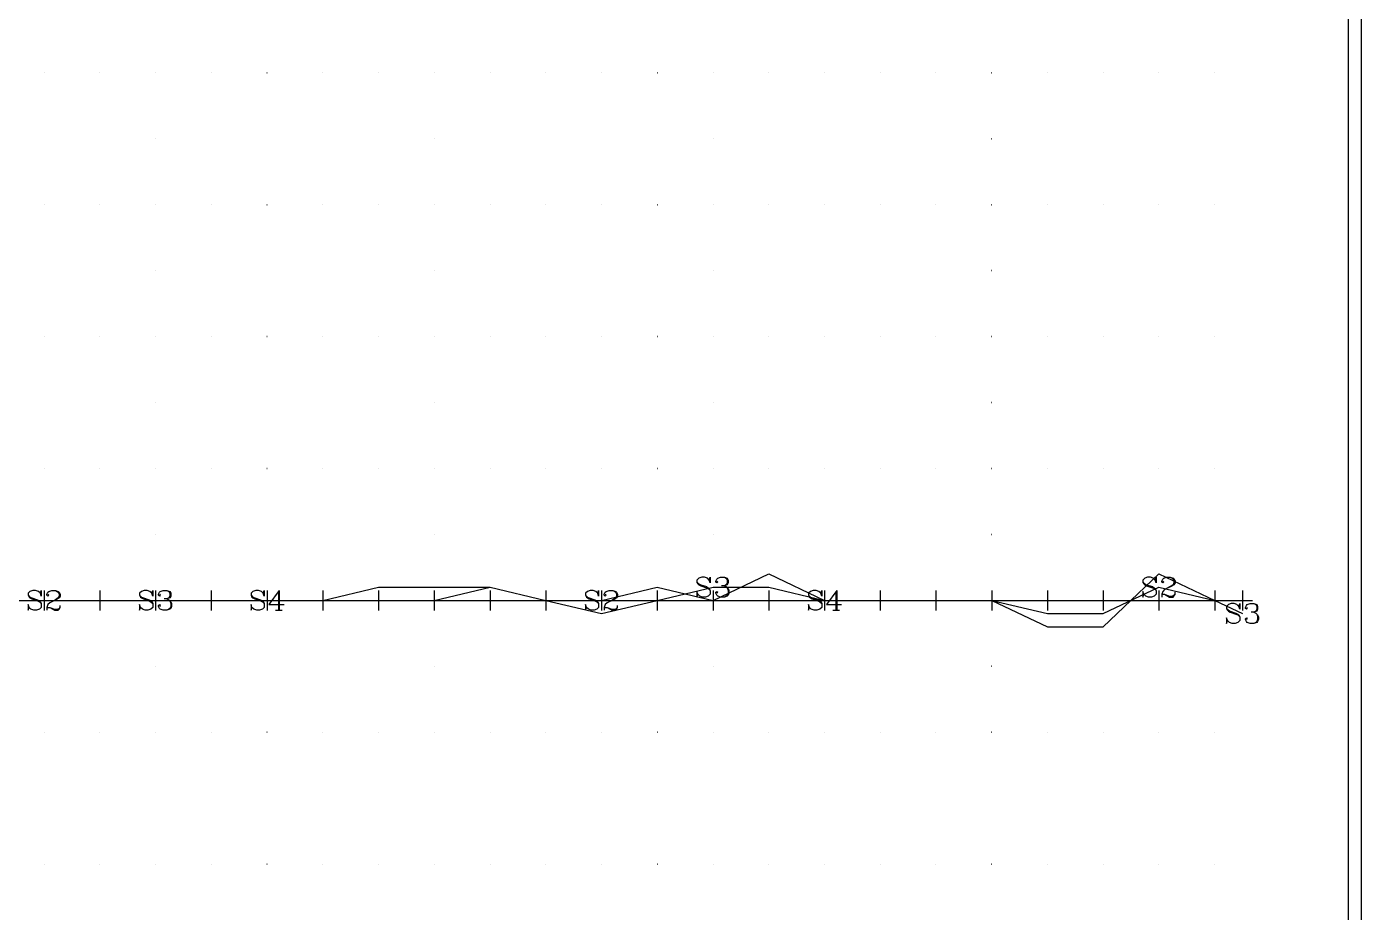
# Model space of a CAD drawing. Extents: x 10 to 200, y 0 to 250.
# Drawn here: x 98.8 to 200, y 67.3 to 134.5 of the extents above; entities that cross this region are included whole.
import ezdxf

# ---------------------------------------------------------------- set-up
doc = ezdxf.new("R2010")
doc.units = 0
doc.linetypes.add('1', pattern=[0])
for name, color, linetype in [('1', 7, '1'), ('2', 7, '1'), ('3', 7, '1')]:
    doc.layers.add(name, color=color, linetype=linetype)

msp = doc.modelspace()

# ---------------------------------------------------------------- linework, layer by layer
at = {"layer": '1'}
for p, q in [((100.15, 91.76), (100.15, 90.24)), ((104.38, 91.76), (104.38, 90.24)), ((108.61, 91.76), (108.61, 90.24)), ((112.83, 91.76), (112.83, 90.24)), ((117.06, 91.76), (117.06, 90.24)), ((117.91, 91.61), (117.91, 90.25)), ((117.98, 91.75), (117.98, 90.25)), ((121.28, 91.76), (121.28, 90.24)), ((125.51, 91.76), (125.51, 90.24)), ((129.73, 91.76), (129.73, 90.24)), ((133.96, 91.76), (133.96, 90.24)), ((138.18, 91.76), (138.18, 90.24)), ((142.41, 91.76), (142.41, 90.24)), ((146.63, 91.76), (146.63, 90.24)), ((150.86, 91.76), (150.86, 90.24)), ((155.08, 91.76), (155.08, 90.24)), ((159.31, 91.76), (159.31, 90.24)), ((160.17, 91.61), (160.17, 90.25)), ((160.24, 91.75), (160.24, 90.25)), ((163.54, 91.76), (163.54, 90.24)), ((167.76, 91.76), (167.76, 90.24)), ((171.99, 91.76), (171.99, 90.24)), ((176.21, 91.76), (176.21, 90.24)), ((180.44, 91.76), (180.44, 90.24)), ((184.66, 91.76), (184.66, 90.24)), ((188.89, 91.76), (188.89, 90.24)), ((191, 91.76), (191, 90.24)), ((99.39, 91), (100.92, 91)), ((103.62, 91), (105.14, 91)), ((107.84, 91), (109.37, 91)), ((112.07, 91), (113.59, 91)), ((116.29, 91), (117.82, 91)), ((117.7, 90.25), (118.2, 90.25)), ((120.52, 91), (122.04, 91)), ((124.75, 91), (126.27, 91)), ((128.97, 91), (130.49, 91)), ((133.2, 91), (134.72, 91)), ((137.42, 91), (138.94, 91)), ((141.65, 91), (143.17, 91)), ((145.87, 91), (147.4, 91)), ((150.1, 91), (151.62, 91)), ((154.32, 91), (155.85, 91)), ((158.55, 91), (160.07, 91)), ((159.95, 90.25), (160.45, 90.25)), ((162.77, 91), (164.3, 91)), ((167, 91), (168.52, 91)), ((171.22, 91), (172.75, 91)), ((175.45, 91), (176.97, 91)), ((179.67, 91), (181.2, 91)), ((183.9, 91), (185.42, 91)), ((188.13, 91), (189.65, 91)), ((190.24, 91), (191.76, 91))]:
    msp.add_line(p, q, dxfattribs=at)
for points in [[(95.93, 91), (100.15, 91), (104.38, 91), (108.61, 91), (112.83, 91), (117.06, 91), (121.28, 91), (125.51, 92), (129.73, 92), (133.96, 92), (138.18, 91), (142.41, 91), (146.63, 92), (150.86, 91), (155.08, 93), (159.31, 91), (163.54, 91), (167.76, 91), (171.99, 91), (176.21, 89), (180.44, 89), (184.66, 93), (188.89, 91), (191, 91)], [(150.57, 92.54), (150.64, 92.75), (150.64, 92.32), (150.57, 92.54), (150.43, 92.68), (150.22, 92.75), (150, 92.75), (149.79, 92.68), (149.64, 92.54), (149.64, 92.39), (149.72, 92.25), (149.79, 92.18), (149.93, 92.11), (150.36, 91.96), (150.5, 91.89), (150.64, 91.75)], [(149.64, 92.39), (149.79, 92.25), (149.93, 92.18), (150.36, 92.04), (150.5, 91.96), (150.57, 91.89), (150.64, 91.75), (150.64, 91.46), (150.5, 91.32), (150.29, 91.25), (150.07, 91.25), (149.86, 91.32), (149.72, 91.46), (149.64, 91.68), (149.64, 91.25), (149.72, 91.46)], [(151.14, 92.46), (151.22, 92.39), (151.14, 92.32), (151.07, 92.39), (151.07, 92.46), (151.14, 92.61), (151.22, 92.68), (151.43, 92.75), (151.72, 92.75), (151.93, 92.68), (152, 92.54), (152, 92.32), (151.93, 92.18), (151.72, 92.11), (151.5, 92.11)], [(151.72, 92.11), (151.86, 92.04), (152, 91.89), (152.07, 91.75), (152.07, 91.54), (152, 91.39), (151.93, 91.32), (151.72, 91.25), (151.43, 91.25), (151.22, 91.32), (151.14, 91.39), (151.07, 91.54), (151.07, 91.61), (151.14, 91.68), (151.22, 91.61), (151.14, 91.54)], [(151.72, 92.75), (151.86, 92.68), (151.93, 92.54), (151.93, 92.32), (151.86, 92.18), (151.72, 92.11)], [(184.38, 92.54), (184.45, 92.75), (184.45, 92.32), (184.38, 92.54), (184.23, 92.68), (184.02, 92.75), (183.8, 92.75), (183.59, 92.68), (183.45, 92.54), (183.45, 92.39), (183.52, 92.25), (183.59, 92.18), (183.73, 92.11), (184.16, 91.96), (184.3, 91.89), (184.45, 91.75)], [(183.45, 92.39), (183.59, 92.25), (183.73, 92.18), (184.16, 92.04), (184.3, 91.96), (184.38, 91.89), (184.45, 91.75), (184.45, 91.46), (184.3, 91.32), (184.09, 91.25), (183.88, 91.25), (183.66, 91.32), (183.52, 91.46), (183.45, 91.68), (183.45, 91.25), (183.52, 91.46)], [(184.95, 92.46), (185.02, 92.39), (184.95, 92.32), (184.88, 92.39), (184.88, 92.46), (184.95, 92.61), (185.02, 92.68), (185.23, 92.75), (185.52, 92.75), (185.73, 92.68), (185.8, 92.61), (185.88, 92.46), (185.88, 92.32), (185.8, 92.18), (185.59, 92.04), (185.23, 91.89), (185.09, 91.82), (184.95, 91.68), (184.88, 91.46), (184.88, 91.25)], [(185.52, 92.75), (185.66, 92.68), (185.73, 92.61), (185.8, 92.46), (185.8, 92.32), (185.73, 92.18), (185.52, 92.04), (185.23, 91.89)], [(95.93, 91), (100.15, 91), (104.38, 91), (108.61, 91), (112.83, 91), (117.06, 91), (121.28, 91), (125.51, 91), (129.73, 91), (133.96, 92), (138.18, 91), (142.41, 91), (146.63, 91), (150.86, 91), (155.08, 91), (159.31, 91), (163.54, 91), (167.76, 91), (171.99, 91), (176.21, 90), (180.44, 90), (184.66, 92), (188.89, 91), (191, 91)], [(95.93, 91), (100.15, 91), (104.38, 91), (108.61, 91), (112.83, 91), (117.06, 91), (121.28, 91), (125.51, 91), (129.73, 91), (133.96, 92), (138.18, 91), (142.41, 90), (146.63, 91), (150.86, 92), (155.08, 92), (159.31, 91), (163.54, 91), (167.76, 91), (171.99, 91), (176.21, 90), (180.44, 90), (184.66, 92), (188.89, 91), (191, 90)], [(99.87, 91.54), (99.94, 91.75), (99.94, 91.32), (99.87, 91.54), (99.73, 91.68), (99.51, 91.75), (99.3, 91.75), (99.08, 91.68), (98.94, 91.54), (98.94, 91.39), (99.01, 91.25), (99.08, 91.18), (99.23, 91.11), (99.65, 90.96), (99.8, 90.89), (99.94, 90.75)], [(98.94, 91.39), (99.08, 91.25), (99.23, 91.18), (99.65, 91.04), (99.8, 90.96), (99.87, 90.89), (99.94, 90.75), (99.94, 90.46), (99.8, 90.32), (99.58, 90.25), (99.37, 90.25), (99.15, 90.32), (99.01, 90.46), (98.94, 90.68), (98.94, 90.25), (99.01, 90.46)], [(100.44, 91.46), (100.51, 91.39), (100.44, 91.32), (100.37, 91.39), (100.37, 91.46), (100.44, 91.61), (100.51, 91.68), (100.73, 91.75), (101.01, 91.75), (101.23, 91.68), (101.3, 91.61), (101.37, 91.46), (101.37, 91.32), (101.3, 91.18), (101.08, 91.04), (100.73, 90.89), (100.58, 90.82), (100.44, 90.68), (100.37, 90.46), (100.37, 90.25)], [(101.01, 91.75), (101.15, 91.68), (101.23, 91.61), (101.3, 91.46), (101.3, 91.32), (101.23, 91.18), (101.01, 91.04), (100.73, 90.89)], [(108.32, 91.54), (108.39, 91.75), (108.39, 91.32), (108.32, 91.54), (108.18, 91.68), (107.96, 91.75), (107.75, 91.75), (107.53, 91.68), (107.39, 91.54), (107.39, 91.39), (107.46, 91.25), (107.53, 91.18), (107.68, 91.11), (108.11, 90.96), (108.25, 90.89), (108.39, 90.75)], [(107.39, 91.39), (107.53, 91.25), (107.68, 91.18), (108.11, 91.04), (108.25, 90.96), (108.32, 90.89), (108.39, 90.75), (108.39, 90.46), (108.25, 90.32), (108.03, 90.25), (107.82, 90.25), (107.61, 90.32), (107.46, 90.46), (107.39, 90.68), (107.39, 90.25), (107.46, 90.46)], [(108.89, 91.46), (108.96, 91.39), (108.89, 91.32), (108.82, 91.39), (108.82, 91.46), (108.89, 91.61), (108.96, 91.68), (109.18, 91.75), (109.46, 91.75), (109.68, 91.68), (109.75, 91.54), (109.75, 91.32), (109.68, 91.18), (109.46, 91.11), (109.25, 91.11)], [(109.46, 91.11), (109.61, 91.04), (109.75, 90.89), (109.82, 90.75), (109.82, 90.54), (109.75, 90.39), (109.68, 90.32), (109.46, 90.25), (109.18, 90.25), (108.96, 90.32), (108.89, 90.39), (108.82, 90.54), (108.82, 90.61), (108.89, 90.68), (108.96, 90.61), (108.89, 90.54)], [(109.46, 91.75), (109.61, 91.68), (109.68, 91.54), (109.68, 91.32), (109.61, 91.18), (109.46, 91.11)], [(116.77, 91.54), (116.84, 91.75), (116.84, 91.32), (116.77, 91.54), (116.63, 91.68), (116.41, 91.75), (116.2, 91.75), (115.98, 91.68), (115.84, 91.54), (115.84, 91.39), (115.91, 91.25), (115.98, 91.18), (116.13, 91.11), (116.56, 90.96), (116.7, 90.89), (116.84, 90.75)], [(115.84, 91.39), (115.98, 91.25), (116.13, 91.18), (116.56, 91.04), (116.7, 90.96), (116.77, 90.89), (116.84, 90.75), (116.84, 90.46), (116.7, 90.32), (116.48, 90.25), (116.27, 90.25), (116.06, 90.32), (115.91, 90.46), (115.84, 90.68), (115.84, 90.25), (115.91, 90.46)], [(117.98, 91.75), (117.2, 90.68), (118.34, 90.68)], [(142.12, 91.54), (142.19, 91.75), (142.19, 91.32), (142.12, 91.54), (141.98, 91.68), (141.77, 91.75), (141.55, 91.75), (141.34, 91.68), (141.19, 91.54), (141.19, 91.39), (141.27, 91.25), (141.34, 91.18), (141.48, 91.11), (141.91, 90.96), (142.05, 90.89), (142.19, 90.75)], [(141.19, 91.39), (141.34, 91.25), (141.48, 91.18), (141.91, 91.04), (142.05, 90.96), (142.12, 90.89), (142.19, 90.75), (142.19, 90.46), (142.05, 90.32), (141.84, 90.25), (141.62, 90.25), (141.41, 90.32), (141.27, 90.46), (141.19, 90.68), (141.19, 90.25), (141.27, 90.46)], [(142.69, 91.46), (142.77, 91.39), (142.69, 91.32), (142.62, 91.39), (142.62, 91.46), (142.69, 91.61), (142.77, 91.68), (142.98, 91.75), (143.27, 91.75), (143.48, 91.68), (143.55, 91.61), (143.62, 91.46), (143.62, 91.32), (143.55, 91.18), (143.34, 91.04), (142.98, 90.89), (142.84, 90.82), (142.69, 90.68), (142.62, 90.46), (142.62, 90.25)], [(143.27, 91.75), (143.41, 91.68), (143.48, 91.61), (143.55, 91.46), (143.55, 91.32), (143.48, 91.18), (143.27, 91.04), (142.98, 90.89)], [(151.93, 91.96), (152, 91.75), (152, 91.54), (151.93, 91.39), (151.86, 91.32), (151.72, 91.25)], [(159.02, 91.54), (159.1, 91.75), (159.1, 91.32), (159.02, 91.54), (158.88, 91.68), (158.67, 91.75), (158.45, 91.75), (158.24, 91.68), (158.1, 91.54), (158.1, 91.39), (158.17, 91.25), (158.24, 91.18), (158.38, 91.11), (158.81, 90.96), (158.95, 90.89), (159.1, 90.75)], [(158.1, 91.39), (158.24, 91.25), (158.38, 91.18), (158.81, 91.04), (158.95, 90.96), (159.02, 90.89), (159.1, 90.75), (159.1, 90.46), (158.95, 90.32), (158.74, 90.25), (158.52, 90.25), (158.31, 90.32), (158.17, 90.46), (158.1, 90.68), (158.1, 90.25), (158.17, 90.46)], [(160.24, 91.75), (159.45, 90.68), (160.6, 90.68)], [(184.88, 91.39), (184.95, 91.46), (185.09, 91.46), (185.45, 91.32), (185.66, 91.32), (185.8, 91.39), (185.88, 91.46)], [(185.09, 91.46), (185.45, 91.25), (185.73, 91.25), (185.8, 91.32), (185.88, 91.46), (185.88, 91.61)], [(95.93, 91), (100.15, 91), (104.38, 91), (108.61, 91), (112.83, 91), (117.06, 91), (121.28, 91), (125.51, 91), (129.73, 91), (133.96, 91), (138.18, 91), (142.41, 91), (146.63, 91), (150.86, 91), (155.08, 91), (159.31, 91), (163.54, 91), (167.76, 91), (171.99, 91), (176.21, 91), (180.44, 91), (184.66, 91), (188.89, 91), (191, 91)], [(100.37, 90.39), (100.44, 90.46), (100.58, 90.46), (100.94, 90.32), (101.15, 90.32), (101.3, 90.39), (101.37, 90.46)], [(100.58, 90.46), (100.94, 90.25), (101.23, 90.25), (101.3, 90.32), (101.37, 90.46), (101.37, 90.61)], [(109.68, 90.96), (109.75, 90.75), (109.75, 90.54), (109.68, 90.39), (109.61, 90.32), (109.46, 90.25)], [(142.62, 90.39), (142.69, 90.46), (142.84, 90.46), (143.19, 90.32), (143.41, 90.32), (143.55, 90.39), (143.62, 90.46)], [(142.84, 90.46), (143.19, 90.25), (143.48, 90.25), (143.55, 90.32), (143.62, 90.46), (143.62, 90.61)], [(190.71, 90.54), (190.79, 90.75), (190.79, 90.32), (190.71, 90.54), (190.57, 90.68), (190.36, 90.75), (190.14, 90.75), (189.93, 90.68), (189.79, 90.54), (189.79, 90.39), (189.86, 90.25), (189.93, 90.18), (190.07, 90.11), (190.5, 89.96), (190.64, 89.89), (190.79, 89.75)], [(189.79, 90.39), (189.93, 90.25), (190.07, 90.18), (190.5, 90.04), (190.64, 89.96), (190.71, 89.89), (190.79, 89.75), (190.79, 89.46), (190.64, 89.32), (190.43, 89.25), (190.21, 89.25), (190, 89.32), (189.86, 89.46), (189.79, 89.68), (189.79, 89.25), (189.86, 89.46)], [(191.29, 90.46), (191.36, 90.39), (191.29, 90.32), (191.21, 90.39), (191.21, 90.46), (191.29, 90.61), (191.36, 90.68), (191.57, 90.75), (191.86, 90.75), (192.07, 90.68), (192.14, 90.54), (192.14, 90.32), (192.07, 90.18), (191.86, 90.11), (191.64, 90.11)], [(191.86, 90.11), (192, 90.04), (192.14, 89.89), (192.21, 89.75), (192.21, 89.54), (192.14, 89.39), (192.07, 89.32), (191.86, 89.25), (191.57, 89.25), (191.36, 89.32), (191.29, 89.39), (191.21, 89.54), (191.21, 89.61), (191.29, 89.68), (191.36, 89.61), (191.29, 89.54)], [(191.86, 90.75), (192, 90.68), (192.07, 90.54), (192.07, 90.32), (192, 90.18), (191.86, 90.11)], [(192.07, 89.96), (192.14, 89.75), (192.14, 89.54), (192.07, 89.39), (192, 89.32), (191.86, 89.25)]]:
    msp.add_lwpolyline(points, dxfattribs=at)
at = {"layer": '2'}
for points in [[(11, 1), (11, 249), (199, 249), (199, 1), (11, 1)], [(100.16, 131), (100.15, 131), (100.15, 131), (100.16, 131), (100.16, 131)], [(104.38, 131), (104.38, 131), (104.38, 131), (104.38, 131), (104.38, 131)], [(108.61, 131), (108.6, 131), (108.6, 131), (108.61, 131), (108.61, 131)], [(108.61, 131), (108.6, 131), (108.6, 131), (108.61, 131), (108.61, 131)], [(112.83, 131), (112.83, 131), (112.83, 131), (112.83, 131), (112.83, 131)], [(117.06, 131), (117.05, 131), (117.05, 131), (117.06, 131), (117.06, 131)], [(121.28, 131), (121.28, 131), (121.28, 131), (121.28, 131), (121.28, 131)], [(125.51, 131), (125.51, 131), (125.51, 131), (125.51, 131), (125.51, 131)], [(129.73, 131), (129.73, 131), (129.73, 131), (129.73, 131), (129.73, 131)], [(129.73, 131), (129.73, 131), (129.73, 131), (129.73, 131), (129.73, 131)], [(133.96, 131), (133.96, 131), (133.96, 131), (133.96, 131), (133.96, 131)], [(138.18, 131), (138.18, 131), (138.18, 131), (138.18, 131), (138.18, 131)], [(142.41, 131), (142.41, 131), (142.41, 131), (142.41, 131), (142.41, 131)], [(146.64, 131), (146.63, 131), (146.63, 131), (146.64, 131), (146.64, 131)], [(150.86, 131), (150.86, 131), (150.86, 131), (150.86, 131), (150.86, 131)], [(150.86, 131), (150.86, 131), (150.86, 131), (150.86, 131), (150.86, 131)], [(155.09, 131), (155.08, 131), (155.08, 131), (155.09, 131), (155.09, 131)], [(159.31, 131), (159.31, 131), (159.31, 131), (159.31, 131), (159.31, 131)], [(163.54, 131), (163.53, 131), (163.53, 131), (163.54, 131), (163.54, 131)], [(167.76, 131), (167.76, 131), (167.76, 131), (167.76, 131), (167.76, 131)], [(171.99, 131), (171.98, 131), (171.98, 131), (171.99, 131), (171.99, 131)], [(171.99, 131), (171.98, 131), (171.98, 131), (171.99, 131), (171.99, 131)], [(176.21, 131), (176.21, 131), (176.21, 131), (176.21, 131), (176.21, 131)], [(180.44, 131), (180.44, 131), (180.44, 131), (180.44, 131), (180.44, 131)], [(184.66, 131), (184.66, 131), (184.66, 131), (184.66, 131), (184.66, 131)], [(188.89, 131), (188.89, 131), (188.89, 131), (188.89, 131), (188.89, 131)], [(108.61, 126), (108.6, 126), (108.6, 126), (108.61, 126), (108.61, 126)], [(129.73, 126), (129.73, 126), (129.73, 126), (129.73, 126), (129.73, 126)], [(150.86, 126), (150.86, 126), (150.86, 126), (150.86, 126), (150.86, 126)], [(171.99, 126), (171.98, 126), (171.98, 126), (171.99, 126), (171.99, 126)], [(100.16, 121), (100.15, 121), (100.15, 121), (100.16, 121), (100.16, 121)], [(104.38, 121), (104.38, 121), (104.38, 121), (104.38, 121), (104.38, 121)], [(108.61, 121), (108.6, 121), (108.6, 121), (108.61, 121), (108.61, 121)], [(108.61, 121), (108.6, 121), (108.6, 121), (108.61, 121), (108.61, 121)], [(112.83, 121), (112.83, 121), (112.83, 121), (112.83, 121), (112.83, 121)], [(117.06, 121), (117.05, 121), (117.05, 121), (117.06, 121), (117.06, 121)], [(121.28, 121), (121.28, 121), (121.28, 121), (121.28, 121), (121.28, 121)], [(125.51, 121), (125.51, 121), (125.51, 121), (125.51, 121), (125.51, 121)], [(129.73, 121), (129.73, 121), (129.73, 121), (129.73, 121), (129.73, 121)], [(129.73, 121), (129.73, 121), (129.73, 121), (129.73, 121), (129.73, 121)], [(133.96, 121), (133.96, 121), (133.96, 121), (133.96, 121), (133.96, 121)], [(138.18, 121), (138.18, 121), (138.18, 121), (138.18, 121), (138.18, 121)], [(142.41, 121), (142.41, 121), (142.41, 121), (142.41, 121), (142.41, 121)], [(146.64, 121), (146.63, 121), (146.63, 121), (146.64, 121), (146.64, 121)], [(150.86, 121), (150.86, 121), (150.86, 121), (150.86, 121), (150.86, 121)], [(150.86, 121), (150.86, 121), (150.86, 121), (150.86, 121), (150.86, 121)], [(155.09, 121), (155.08, 121), (155.08, 121), (155.09, 121), (155.09, 121)], [(159.31, 121), (159.31, 121), (159.31, 121), (159.31, 121), (159.31, 121)], [(163.54, 121), (163.53, 121), (163.53, 121), (163.54, 121), (163.54, 121)], [(167.76, 121), (167.76, 121), (167.76, 121), (167.76, 121), (167.76, 121)], [(171.99, 121), (171.98, 121), (171.98, 121), (171.99, 121), (171.99, 121)], [(171.99, 121), (171.98, 121), (171.98, 121), (171.99, 121), (171.99, 121)], [(176.21, 121), (176.21, 121), (176.21, 121), (176.21, 121), (176.21, 121)], [(180.44, 121), (180.44, 121), (180.44, 121), (180.44, 121), (180.44, 121)], [(184.66, 121), (184.66, 121), (184.66, 121), (184.66, 121), (184.66, 121)], [(188.89, 121), (188.89, 121), (188.89, 121), (188.89, 121), (188.89, 121)], [(108.61, 116), (108.6, 116), (108.6, 116), (108.61, 116), (108.61, 116)], [(129.73, 116), (129.73, 116), (129.73, 116), (129.73, 116), (129.73, 116)], [(150.86, 116), (150.86, 116), (150.86, 116), (150.86, 116), (150.86, 116)], [(171.99, 116), (171.98, 116), (171.98, 116), (171.99, 116), (171.99, 116)], [(100.16, 111), (100.15, 111), (100.15, 111), (100.16, 111), (100.16, 111)], [(104.38, 111), (104.38, 111), (104.38, 111), (104.38, 111), (104.38, 111)], [(108.61, 111), (108.6, 111), (108.6, 111), (108.61, 111), (108.61, 111)], [(108.61, 111), (108.6, 111), (108.6, 111), (108.61, 111), (108.61, 111)], [(112.83, 111), (112.83, 111), (112.83, 111), (112.83, 111), (112.83, 111)], [(117.06, 111), (117.05, 111), (117.05, 111), (117.06, 111), (117.06, 111)], [(121.28, 111), (121.28, 111), (121.28, 111), (121.28, 111), (121.28, 111)], [(125.51, 111), (125.51, 111), (125.51, 111), (125.51, 111), (125.51, 111)], [(129.73, 111), (129.73, 111), (129.73, 111), (129.73, 111), (129.73, 111)], [(129.73, 111), (129.73, 111), (129.73, 111), (129.73, 111), (129.73, 111)], [(133.96, 111), (133.96, 111), (133.96, 111), (133.96, 111), (133.96, 111)], [(138.18, 111), (138.18, 111), (138.18, 111), (138.18, 111), (138.18, 111)], [(142.41, 111), (142.41, 111), (142.41, 111), (142.41, 111), (142.41, 111)], [(146.64, 111), (146.63, 111), (146.63, 111), (146.64, 111), (146.64, 111)], [(150.86, 111), (150.86, 111), (150.86, 111), (150.86, 111), (150.86, 111)], [(150.86, 111), (150.86, 111), (150.86, 111), (150.86, 111), (150.86, 111)], [(155.09, 111), (155.08, 111), (155.08, 111), (155.09, 111), (155.09, 111)], [(159.31, 111), (159.31, 111), (159.31, 111), (159.31, 111), (159.31, 111)], [(163.54, 111), (163.53, 111), (163.53, 111), (163.54, 111), (163.54, 111)], [(167.76, 111), (167.76, 111), (167.76, 111), (167.76, 111), (167.76, 111)], [(171.99, 111), (171.98, 111), (171.98, 111), (171.99, 111), (171.99, 111)], [(171.99, 111), (171.98, 111), (171.98, 111), (171.99, 111), (171.99, 111)], [(176.21, 111), (176.21, 111), (176.21, 111), (176.21, 111), (176.21, 111)], [(180.44, 111), (180.44, 111), (180.44, 111), (180.44, 111), (180.44, 111)], [(184.66, 111), (184.66, 111), (184.66, 111), (184.66, 111), (184.66, 111)], [(188.89, 111), (188.89, 111), (188.89, 111), (188.89, 111), (188.89, 111)], [(108.61, 106), (108.6, 106), (108.6, 106), (108.61, 106), (108.61, 106)], [(129.73, 106), (129.73, 106), (129.73, 106), (129.73, 106), (129.73, 106)], [(150.86, 106), (150.86, 106), (150.86, 106), (150.86, 106), (150.86, 106)], [(171.99, 106), (171.98, 106), (171.98, 106), (171.99, 106), (171.99, 106)], [(100.16, 101), (100.15, 101), (100.15, 101), (100.16, 101), (100.16, 101)], [(104.38, 101), (104.38, 101), (104.38, 101), (104.38, 101), (104.38, 101)], [(108.61, 101), (108.6, 101), (108.6, 101), (108.61, 101), (108.61, 101)], [(108.61, 101), (108.6, 101), (108.6, 101), (108.61, 101), (108.61, 101)], [(112.83, 101), (112.83, 101), (112.83, 101), (112.83, 101), (112.83, 101)], [(117.06, 101), (117.05, 101), (117.05, 101), (117.06, 101), (117.06, 101)], [(121.28, 101), (121.28, 101), (121.28, 101), (121.28, 101), (121.28, 101)], [(125.51, 101), (125.51, 101), (125.51, 101), (125.51, 101), (125.51, 101)], [(129.73, 101), (129.73, 101), (129.73, 101), (129.73, 101), (129.73, 101)], [(129.73, 101), (129.73, 101), (129.73, 101), (129.73, 101), (129.73, 101)], [(133.96, 101), (133.96, 101), (133.96, 101), (133.96, 101), (133.96, 101)], [(138.18, 101), (138.18, 101), (138.18, 101), (138.18, 101), (138.18, 101)], [(142.41, 101), (142.41, 101), (142.41, 101), (142.41, 101), (142.41, 101)], [(146.64, 101), (146.63, 101), (146.63, 101), (146.64, 101), (146.64, 101)], [(150.86, 101), (150.86, 101), (150.86, 101), (150.86, 101), (150.86, 101)], [(150.86, 101), (150.86, 101), (150.86, 101), (150.86, 101), (150.86, 101)], [(155.09, 101), (155.08, 101), (155.08, 101), (155.09, 101), (155.09, 101)], [(159.31, 101), (159.31, 101), (159.31, 101), (159.31, 101), (159.31, 101)], [(163.54, 101), (163.53, 101), (163.53, 101), (163.54, 101), (163.54, 101)], [(167.76, 101), (167.76, 101), (167.76, 101), (167.76, 101), (167.76, 101)], [(171.99, 101), (171.98, 101), (171.98, 101), (171.99, 101), (171.99, 101)], [(171.99, 101), (171.98, 101), (171.98, 101), (171.99, 101), (171.99, 101)], [(176.21, 101), (176.21, 101), (176.21, 101), (176.21, 101), (176.21, 101)], [(180.44, 101), (180.44, 101), (180.44, 101), (180.44, 101), (180.44, 101)], [(184.66, 101), (184.66, 101), (184.66, 101), (184.66, 101), (184.66, 101)], [(188.89, 101), (188.89, 101), (188.89, 101), (188.89, 101), (188.89, 101)], [(108.61, 96), (108.6, 96), (108.6, 96), (108.61, 96), (108.61, 96)], [(129.73, 96), (129.73, 96), (129.73, 96), (129.73, 96), (129.73, 96)], [(150.86, 96), (150.86, 96), (150.86, 96), (150.86, 96), (150.86, 96)], [(171.99, 96), (171.98, 96), (171.98, 96), (171.99, 96), (171.99, 96)], [(100.16, 91), (100.15, 91), (100.15, 91), (100.16, 91), (100.16, 91)], [(104.38, 91), (104.38, 91), (104.38, 91), (104.38, 91), (104.38, 91)], [(108.61, 91), (108.6, 91), (108.6, 91), (108.61, 91), (108.61, 91)], [(108.61, 91), (108.6, 91), (108.6, 91), (108.61, 91), (108.61, 91)], [(112.83, 91), (112.83, 91), (112.83, 91), (112.83, 91), (112.83, 91)], [(117.06, 91), (117.05, 91), (117.05, 91), (117.06, 91), (117.06, 91)], [(121.28, 91), (121.28, 91), (121.28, 91), (121.28, 91), (121.28, 91)], [(125.51, 91), (125.51, 91), (125.51, 91), (125.51, 91), (125.51, 91)], [(129.73, 91), (129.73, 91), (129.73, 91), (129.73, 91), (129.73, 91)], [(129.73, 91), (129.73, 91), (129.73, 91), (129.73, 91), (129.73, 91)], [(133.96, 91), (133.96, 91), (133.96, 91), (133.96, 91), (133.96, 91)], [(138.18, 91), (138.18, 91), (138.18, 91), (138.18, 91), (138.18, 91)], [(142.41, 91), (142.41, 91), (142.41, 91), (142.41, 91), (142.41, 91)], [(146.64, 91), (146.63, 91), (146.63, 91), (146.64, 91), (146.64, 91)], [(150.86, 91), (150.86, 91), (150.86, 91), (150.86, 91), (150.86, 91)], [(150.86, 91), (150.86, 91), (150.86, 91), (150.86, 91), (150.86, 91)], [(155.09, 91), (155.08, 91), (155.08, 91), (155.09, 91), (155.09, 91)], [(159.31, 91), (159.31, 91), (159.31, 91), (159.31, 91), (159.31, 91)], [(163.54, 91), (163.53, 91), (163.53, 91), (163.54, 91), (163.54, 91)], [(167.76, 91), (167.76, 91), (167.76, 91), (167.76, 91), (167.76, 91)], [(171.99, 91), (171.98, 91), (171.98, 91), (171.99, 91), (171.99, 91)], [(171.99, 91), (171.98, 91), (171.98, 91), (171.99, 91), (171.99, 91)], [(176.21, 91), (176.21, 91), (176.21, 91), (176.21, 91), (176.21, 91)], [(180.44, 91), (180.44, 91), (180.44, 91), (180.44, 91), (180.44, 91)], [(184.66, 91), (184.66, 91), (184.66, 91), (184.66, 91), (184.66, 91)], [(188.89, 91), (188.89, 91), (188.89, 91), (188.89, 91), (188.89, 91)], [(108.61, 86), (108.6, 86), (108.6, 86), (108.61, 86), (108.61, 86)], [(129.73, 86), (129.73, 86), (129.73, 86), (129.73, 86), (129.73, 86)], [(150.86, 86), (150.86, 86), (150.86, 86), (150.86, 86), (150.86, 86)], [(171.99, 86), (171.98, 86), (171.98, 86), (171.99, 86), (171.99, 86)], [(100.16, 81), (100.15, 81), (100.15, 81), (100.16, 81), (100.16, 81)], [(104.38, 81), (104.38, 81), (104.38, 81), (104.38, 81), (104.38, 81)], [(108.61, 81), (108.6, 81), (108.6, 81), (108.61, 81), (108.61, 81)], [(108.61, 81), (108.6, 81), (108.6, 81), (108.61, 81), (108.61, 81)], [(112.83, 81), (112.83, 81), (112.83, 81), (112.83, 81), (112.83, 81)], [(117.06, 81), (117.05, 81), (117.05, 81), (117.06, 81), (117.06, 81)], [(121.28, 81), (121.28, 81), (121.28, 81), (121.28, 81), (121.28, 81)], [(125.51, 81), (125.51, 81), (125.51, 81), (125.51, 81), (125.51, 81)], [(129.73, 81), (129.73, 81), (129.73, 81), (129.73, 81), (129.73, 81)], [(129.73, 81), (129.73, 81), (129.73, 81), (129.73, 81), (129.73, 81)], [(133.96, 81), (133.96, 81), (133.96, 81), (133.96, 81), (133.96, 81)], [(138.18, 81), (138.18, 81), (138.18, 81), (138.18, 81), (138.18, 81)], [(142.41, 81), (142.41, 81), (142.41, 81), (142.41, 81), (142.41, 81)], [(146.64, 81), (146.63, 81), (146.63, 81), (146.64, 81), (146.64, 81)], [(150.86, 81), (150.86, 81), (150.86, 81), (150.86, 81), (150.86, 81)], [(150.86, 81), (150.86, 81), (150.86, 81), (150.86, 81), (150.86, 81)], [(155.09, 81), (155.08, 81), (155.08, 81), (155.09, 81), (155.09, 81)], [(159.31, 81), (159.31, 81), (159.31, 81), (159.31, 81), (159.31, 81)], [(163.54, 81), (163.53, 81), (163.53, 81), (163.54, 81), (163.54, 81)], [(167.76, 81), (167.76, 81), (167.76, 81), (167.76, 81), (167.76, 81)], [(171.99, 81), (171.98, 81), (171.98, 81), (171.99, 81), (171.99, 81)], [(171.99, 81), (171.98, 81), (171.98, 81), (171.99, 81), (171.99, 81)], [(176.21, 81), (176.21, 81), (176.21, 81), (176.21, 81), (176.21, 81)], [(180.44, 81), (180.44, 81), (180.44, 81), (180.44, 81), (180.44, 81)], [(184.66, 81), (184.66, 81), (184.66, 81), (184.66, 81), (184.66, 81)], [(188.89, 81), (188.89, 81), (188.89, 81), (188.89, 81), (188.89, 81)], [(100.16, 71), (100.15, 71), (100.15, 71), (100.16, 71), (100.16, 71)], [(104.38, 71), (104.38, 71), (104.38, 71), (104.38, 71), (104.38, 71)], [(108.61, 71), (108.6, 71), (108.6, 71), (108.61, 71), (108.61, 71)], [(108.61, 71), (108.6, 71), (108.6, 71), (108.61, 71), (108.61, 71)], [(112.83, 71), (112.83, 71), (112.83, 71), (112.83, 71), (112.83, 71)], [(117.06, 71), (117.05, 71), (117.05, 71), (117.06, 71), (117.06, 71)], [(121.28, 71), (121.28, 71), (121.28, 71), (121.28, 71), (121.28, 71)], [(125.51, 71), (125.51, 71), (125.51, 71), (125.51, 71), (125.51, 71)], [(129.73, 71), (129.73, 71), (129.73, 71), (129.73, 71), (129.73, 71)], [(129.73, 71), (129.73, 71), (129.73, 71), (129.73, 71), (129.73, 71)], [(133.96, 71), (133.96, 71), (133.96, 71), (133.96, 71), (133.96, 71)], [(138.18, 71), (138.18, 71), (138.18, 71), (138.18, 71), (138.18, 71)], [(142.41, 71), (142.41, 71), (142.41, 71), (142.41, 71), (142.41, 71)], [(146.64, 71), (146.63, 71), (146.63, 71), (146.64, 71), (146.64, 71)], [(150.86, 71), (150.86, 71), (150.86, 71), (150.86, 71), (150.86, 71)], [(150.86, 71), (150.86, 71), (150.86, 71), (150.86, 71), (150.86, 71)], [(155.09, 71), (155.08, 71), (155.08, 71), (155.09, 71), (155.09, 71)], [(159.31, 71), (159.31, 71), (159.31, 71), (159.31, 71), (159.31, 71)], [(163.54, 71), (163.53, 71), (163.53, 71), (163.54, 71), (163.54, 71)], [(167.76, 71), (167.76, 71), (167.76, 71), (167.76, 71), (167.76, 71)], [(171.99, 71), (171.98, 71), (171.98, 71), (171.99, 71), (171.99, 71)], [(171.99, 71), (171.98, 71), (171.98, 71), (171.99, 71), (171.99, 71)], [(176.21, 71), (176.21, 71), (176.21, 71), (176.21, 71), (176.21, 71)], [(180.44, 71), (180.44, 71), (180.44, 71), (180.44, 71), (180.44, 71)], [(184.66, 71), (184.66, 71), (184.66, 71), (184.66, 71), (184.66, 71)], [(188.89, 71), (188.89, 71), (188.89, 71), (188.89, 71), (188.89, 71)]]:
    msp.add_lwpolyline(points, dxfattribs=at)
at = {"layer": '3'}
msp.add_lwpolyline([(10, 0), (10, 250), (200, 250), (200, 0), (10, 0)], dxfattribs=at)

doc.saveas('drawing.dxf')
